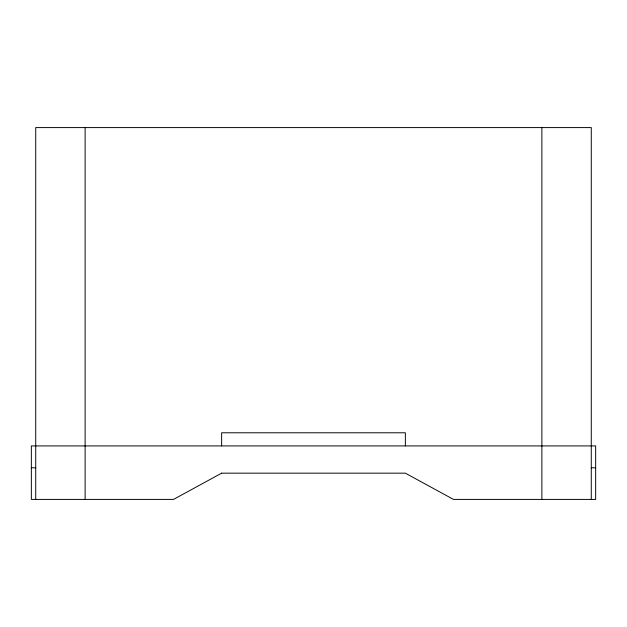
<?xml version="1.0" encoding="UTF-8"?>
<svg xmlns="http://www.w3.org/2000/svg" width="627" height="627" viewBox="0 0 627 627"><rect width="100%" height="100%" fill="white"/><g stroke="black" fill="none" stroke-linecap="round" stroke-linejoin="round"><path stroke-width="0.94" d="M31.35 467.789L35.723 467.789M591.277 467.789L595.65 467.789M591.277 499.413L591.277 127.587L35.723 127.587L35.723 499.413M541.877 127.587L541.877 499.413M405.363 445.915L405.363 432.787L221.637 432.787L221.637 445.915M85.123 127.587L85.123 499.413M221.637 473.166L173.522 499.413L31.35 499.413L31.35 445.915L595.65 445.915L595.65 499.413L453.478 499.413L405.363 473.166L221.637 473.166"/></g></svg>
